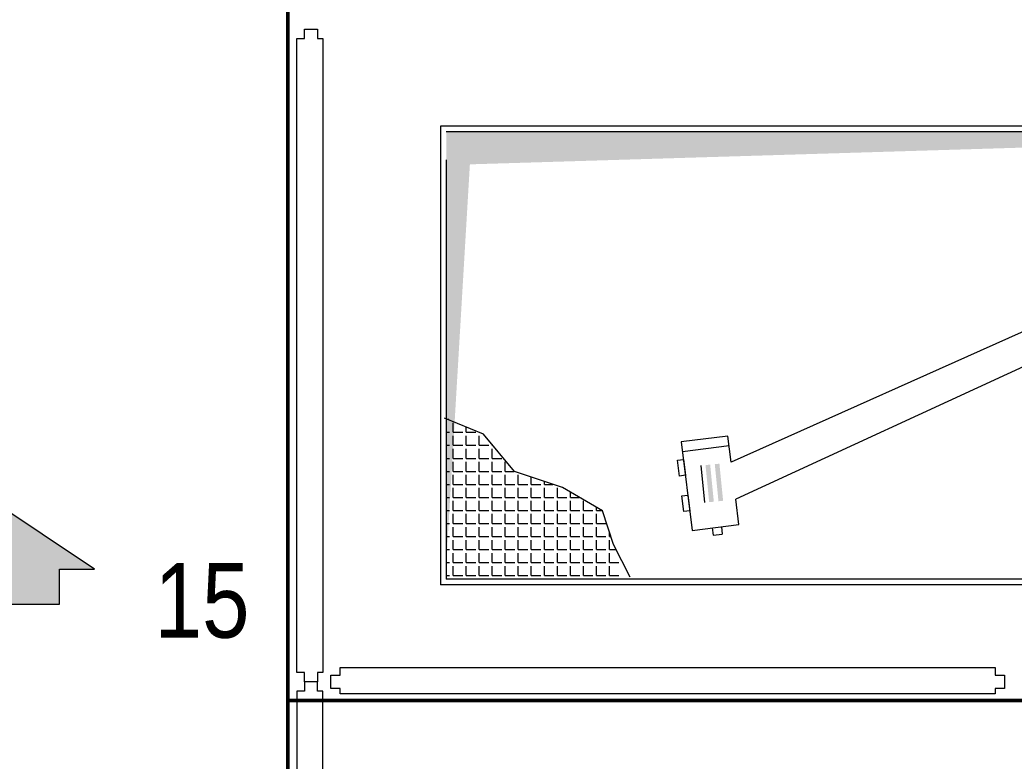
# Model space of a CAD drawing. Header units: metres. Extents: x -13621 to 152406, y -16073 to 22221.
# Drawn here: x 3516 to 4050, y 5198 to 5595 of the extents above; entities that cross this region are included whole.
import ezdxf
from ezdxf.enums import TextEntityAlignment as Align

# ---------------------------------------------------------------- set-up
doc = ezdxf.new("R2010")
doc.units = ezdxf.units.M
doc.header["$LTSCALE"] = 100
doc.header["$MEASUREMENT"] = 0
doc.linetypes.add('DOT2', pattern=[0.125, 0, -0.125])
doc.linetypes.add('HIDDEN', pattern=[0.375, 0.25, -0.125])
doc.layers.get('0').update_dxf_attribs({"color": 9, "lineweight": 9})
for name, color, linetype, lineweight in [('06D', 9, 'Continuous', 9), ('20', 9, 'DOT2', 9), ('21', 9, 'Continuous', 9)]:
    doc.layers.add(name, color=color, linetype=linetype, lineweight=lineweight)
doc.styles.add('MuuM_TEXT-STANDART', font='ARIALN.TTF')

# ---------------------------------------------------------------- blocks, each defined once
blk = doc.blocks.new('p-işyeri')
at = {"color": 0, "const_width": 2}
blk.add_lwpolyline([(200, 0), (200, 700), (-200, 700), (-200, 0)], close=True, dxfattribs=at)
blk = doc.blocks.new('p-mekanik_boyahane_mahal15')
h = blk.add_hatch(color=256)
h.paths.add_polyline_path([(146.57, 44.61), (144.08, 44.36), (142.11, 64.26), (144.6, 64.51)])
h.paths.add_polyline_path([(151.54, 45.1), (149.06, 44.85), (147.09, 64.76), (149.57, 65)])
h = blk.add_hatch(color=256)
h.paths.add_polyline_path([(146.57, 44.61), (144.08, 44.36), (142.11, 64.26), (144.6, 64.51)])
h.paths.add_polyline_path([(151.54, 45.1), (149.06, 44.85), (147.09, 64.76), (149.57, 65)])
for p, q in [((596, 246), (0, 246)), ((0, 246), (0, 0)), ((593, 243), (3, 243)), ((3, 228), (3, 3)), ((392.83, 171.71), (155.84, 65.75)), ((392.83, 171.71), (155.84, 65.75)), ((385.66, 150.83), (158.31, 45.9)), ((385.66, 150.83), (158.31, 45.9)), ((22.94, 80.88), (2.03, 89.46)), ((3.03, 88.82), (4.5, 88.82)), ((6.76, 81.84), (6.76, 86.91)), ((3.03, 81.84), (4.86, 81.84)), ((6.76, 81.84), (11.84, 81.84)), ((13.75, 81.84), (13.75, 84.84)), ((13.75, 81.84), (18.83, 81.84)), ((39.65, 60.73), (22.94, 80.88)), ((3.03, 74.85), (4.86, 74.85)), ((6.76, 74.85), (6.76, 79.93)), ((6.76, 74.85), (11.84, 74.85)), ((13.75, 74.85), (13.75, 79.93)), ((13.75, 74.85), (18.83, 74.85)), ((20.73, 74.85), (20.73, 79.93)), ((20.73, 74.85), (25.81, 74.85)), ((27.72, 74.85), (27.72, 75.12)), ((27.72, 74.85), (27.94, 74.85)), ((154.08, 79.81), (129.06, 76.7)), ((154.08, 79.81), (129.06, 76.7)), ((129.06, 76.7), (134.96, 29.25)), ((129.06, 76.7), (134.96, 29.25)), ((155.84, 65.75), (154.08, 79.81)), ((155.84, 65.75), (154.08, 79.81)), ((6.76, 67.87), (6.76, 72.94)), ((13.75, 67.87), (13.75, 72.94)), ((20.73, 67.87), (20.73, 72.94)), ((27.72, 67.87), (27.72, 72.94)), ((154.74, 74.51), (129.72, 71.4)), ((154.74, 74.51), (129.72, 71.4)), ((3.03, 67.87), (4.86, 67.87)), ((6.76, 67.87), (11.84, 67.87)), ((6.76, 60.88), (6.76, 65.96)), ((13.75, 67.87), (18.83, 67.87)), ((13.75, 60.88), (13.75, 65.96)), ((20.73, 67.87), (25.81, 67.87)), ((20.73, 60.88), (20.73, 65.96)), ((27.72, 67.87), (32.8, 67.87)), ((27.72, 60.88), (27.72, 65.96)), ((34.7, 60.88), (34.7, 65.96)), ((139.62, 64.02), (141.59, 44.11)), ((139.62, 64.02), (141.59, 44.11)), ((3.03, 60.88), (4.86, 60.88)), ((6.76, 60.88), (11.84, 60.88)), ((6.76, 53.9), (6.76, 58.98)), ((13.75, 60.88), (18.83, 60.88)), ((13.75, 53.9), (13.75, 58.98)), ((20.73, 60.88), (25.81, 60.88)), ((20.73, 53.9), (20.73, 58.98)), ((27.72, 60.88), (32.8, 60.88)), ((27.72, 53.9), (27.72, 58.98)), ((34.7, 60.88), (39.53, 60.88)), ((34.7, 53.9), (34.7, 58.98)), ((65.37, 52.16), (39.65, 60.73)), ((41.69, 53.9), (41.69, 58.98)), ((3.03, 53.9), (4.86, 53.9)), ((6.76, 53.9), (11.84, 53.9)), ((13.75, 53.9), (18.83, 53.9)), ((20.73, 53.9), (25.81, 53.9)), ((27.72, 53.9), (32.8, 53.9)), ((34.7, 53.9), (39.78, 53.9)), ((41.69, 53.9), (46.77, 53.9)), ((48.67, 53.9), (48.67, 57.73)), ((48.67, 53.9), (53.75, 53.9)), ((55.66, 53.9), (55.66, 55.4)), ((55.66, 53.9), (60.16, 53.9)), ((6.76, 46.91), (6.76, 51.99)), ((13.75, 46.91), (13.75, 51.99)), ((20.73, 46.91), (20.73, 51.99)), ((27.72, 46.91), (27.72, 51.99)), ((34.7, 46.91), (34.7, 51.99)), ((41.69, 46.91), (41.69, 51.99)), ((48.67, 46.91), (48.67, 51.99)), ((55.66, 46.91), (55.66, 51.99)), ((62.64, 46.91), (62.64, 51.99)), ((86.8, 39.73), (65.37, 52.16)), ((69.63, 46.91), (69.63, 49.69)), ((3.03, 46.91), (4.86, 46.91)), ((6.76, 46.91), (11.84, 46.91)), ((6.76, 39.92), (6.76, 45.01)), ((13.75, 46.91), (18.83, 46.91)), ((13.75, 39.92), (13.75, 45.01)), ((20.73, 46.91), (25.81, 46.91)), ((20.73, 39.92), (20.73, 45.01)), ((27.72, 46.91), (32.8, 46.91)), ((27.72, 39.92), (27.72, 45.01)), ((34.7, 46.91), (39.78, 46.91)), ((34.7, 39.92), (34.7, 45.01)), ((41.69, 46.91), (46.77, 46.91)), ((41.69, 39.92), (41.69, 45.01)), ((48.67, 46.91), (53.75, 46.91)), ((48.67, 39.92), (48.67, 45.01)), ((55.66, 46.91), (60.74, 46.91)), ((55.66, 39.92), (55.66, 45.01)), ((62.64, 46.91), (67.72, 46.91)), ((62.64, 39.92), (62.64, 45.01)), ((69.63, 46.91), (74.41, 46.91)), ((69.63, 39.92), (69.63, 45.01)), ((76.61, 39.92), (76.61, 45.01)), ((159.99, 32.36), (158.31, 45.9)), ((159.99, 32.36), (158.31, 45.9)), ((3.03, 39.92), (4.86, 39.92)), ((6.76, 39.92), (11.84, 39.92)), ((6.76, 32.94), (6.76, 38.02)), ((13.75, 39.92), (18.83, 39.92)), ((13.75, 32.94), (13.75, 38.02)), ((20.73, 39.92), (25.81, 39.92)), ((20.73, 32.94), (20.73, 38.02)), ((27.72, 39.92), (32.8, 39.92)), ((27.72, 32.94), (27.72, 38.02)), ((34.7, 39.92), (39.78, 39.92)), ((34.7, 32.94), (34.7, 38.02)), ((41.69, 39.92), (46.77, 39.92)), ((41.69, 32.94), (41.69, 38.02)), ((48.67, 39.92), (53.75, 39.92)), ((48.67, 32.94), (48.67, 38.02)), ((55.66, 39.92), (60.74, 39.92)), ((55.66, 32.94), (55.66, 38.02)), ((62.64, 39.92), (67.72, 39.92)), ((62.64, 32.94), (62.64, 38.02)), ((69.63, 39.92), (74.71, 39.92)), ((69.63, 32.94), (69.63, 38.02)), ((76.61, 39.92), (81.69, 39.92)), ((76.61, 32.94), (76.61, 38.02)), ((83.6, 39.92), (83.6, 41.58)), ((83.6, 39.92), (86.45, 39.92)), ((83.6, 32.94), (83.6, 38.02)), ((92.8, 21.72), (86.8, 39.73)), ((3.03, 32.94), (4.86, 32.94)), ((6.76, 32.94), (11.84, 32.94)), ((13.75, 32.94), (18.83, 32.94)), ((20.73, 32.94), (25.81, 32.94)), ((27.72, 32.94), (32.8, 32.94)), ((34.7, 32.94), (39.78, 32.94)), ((41.69, 32.94), (46.77, 32.94)), ((48.67, 32.94), (53.75, 32.94)), ((55.66, 32.94), (60.74, 32.94)), ((62.64, 32.94), (67.72, 32.94)), ((69.63, 32.94), (74.71, 32.94)), ((76.61, 32.94), (81.69, 32.94)), ((83.6, 32.94), (88.68, 32.94)), ((134.96, 29.25), (159.99, 32.36)), ((134.96, 29.25), (159.99, 32.36)), ((6.76, 25.95), (6.76, 31.04)), ((13.75, 25.95), (13.75, 31.04)), ((20.73, 25.95), (20.73, 31.04)), ((27.72, 25.95), (27.72, 31.04)), ((34.7, 25.95), (34.7, 31.04)), ((41.69, 25.95), (41.69, 31.04)), ((48.67, 25.95), (48.67, 31.04)), ((55.66, 25.95), (55.66, 31.04)), ((62.64, 25.95), (62.64, 31.04)), ((69.63, 25.95), (69.63, 31.04)), ((76.61, 25.95), (76.61, 31.04)), ((83.6, 25.95), (83.6, 31.04)), ((90.58, 25.95), (90.58, 28.37)), ((145.71, 30.59), (146.2, 26.63)), ((145.71, 30.59), (146.2, 26.63)), ((146.2, 26.63), (151.13, 27.24)), ((146.2, 26.63), (151.13, 27.24)), ((150.64, 31.2), (151.13, 27.24)), ((150.64, 31.2), (151.13, 27.24)), ((3.03, 25.95), (4.86, 25.95)), ((6.76, 25.95), (11.84, 25.95)), ((6.76, 18.97), (6.76, 24.05)), ((13.75, 25.95), (18.83, 25.95)), ((13.75, 18.97), (13.75, 24.05)), ((20.73, 25.95), (25.81, 25.95)), ((20.73, 18.97), (20.73, 24.05)), ((27.72, 25.95), (32.8, 25.95)), ((27.72, 18.97), (27.72, 24.05)), ((34.7, 25.95), (39.78, 25.95)), ((34.7, 18.97), (34.7, 24.05)), ((41.69, 25.95), (46.77, 25.95)), ((41.69, 18.97), (41.69, 24.05)), ((48.67, 25.95), (53.75, 25.95)), ((48.67, 18.97), (48.67, 24.05)), ((55.66, 25.95), (60.74, 25.95)), ((55.66, 18.97), (55.66, 24.05)), ((62.64, 25.95), (67.72, 25.95)), ((62.64, 18.97), (62.64, 24.05)), ((69.63, 25.95), (74.71, 25.95)), ((69.63, 18.97), (69.63, 24.05)), ((76.61, 25.95), (81.69, 25.95)), ((76.61, 18.97), (76.61, 24.05)), ((83.6, 25.95), (88.68, 25.95)), ((83.6, 18.97), (83.6, 24.05)), ((90.58, 25.95), (91.39, 25.95)), ((90.58, 18.97), (90.58, 24.05)), ((101.72, 4.09), (92.8, 21.72)), ((3.03, 18.97), (4.86, 18.97)), ((6.76, 18.97), (11.84, 18.97)), ((6.76, 11.99), (6.76, 17.07)), ((13.75, 18.97), (18.83, 18.97)), ((13.75, 11.99), (13.75, 17.07)), ((20.73, 18.97), (25.81, 18.97)), ((20.73, 11.99), (20.73, 17.07)), ((27.72, 18.97), (32.8, 18.97)), ((27.72, 11.99), (27.72, 17.07)), ((34.7, 18.97), (39.78, 18.97)), ((34.7, 11.99), (34.7, 17.07)), ((41.69, 18.97), (46.77, 18.97)), ((41.69, 11.99), (41.69, 17.07)), ((48.67, 18.97), (53.75, 18.97)), ((48.67, 11.99), (48.67, 17.07)), ((55.66, 18.97), (60.74, 18.97)), ((55.66, 11.99), (55.66, 17.07)), ((62.64, 18.97), (67.72, 18.97)), ((62.64, 11.99), (62.64, 17.07)), ((69.63, 18.97), (74.71, 18.97)), ((69.63, 11.99), (69.63, 17.07)), ((76.61, 18.97), (81.69, 18.97)), ((76.61, 11.99), (76.61, 17.07)), ((83.6, 18.97), (88.68, 18.97)), ((83.6, 11.99), (83.6, 17.07)), ((90.58, 18.97), (94.26, 18.97)), ((90.58, 11.99), (90.58, 17.07)), ((3.03, 11.99), (4.86, 11.99)), ((6.76, 11.99), (11.84, 11.99)), ((13.75, 11.99), (18.83, 11.99)), ((20.73, 11.99), (25.81, 11.99)), ((27.72, 11.99), (32.8, 11.99)), ((34.7, 11.99), (39.78, 11.99)), ((41.69, 11.99), (46.77, 11.99)), ((48.67, 11.99), (53.75, 11.99)), ((55.66, 11.99), (60.74, 11.99)), ((62.64, 11.99), (67.72, 11.99)), ((69.63, 11.99), (74.71, 11.99)), ((76.61, 11.99), (81.69, 11.99)), ((83.6, 11.99), (88.68, 11.99)), ((90.58, 11.99), (95.66, 11.99)), ((6.76, 5), (6.76, 10.08)), ((13.75, 5), (13.75, 10.08)), ((20.73, 5), (20.73, 10.08)), ((27.72, 5), (27.72, 10.08)), ((34.7, 5), (34.7, 10.08)), ((41.69, 5), (41.69, 10.08)), ((48.67, 5), (48.67, 10.08)), ((55.66, 5), (55.66, 10.08)), ((62.64, 5), (62.64, 10.08)), ((69.63, 5), (69.63, 10.08)), ((76.61, 5), (76.61, 10.08)), ((83.6, 5), (83.6, 10.08)), ((90.58, 5), (90.58, 10.08)), ((3.03, 5), (4.86, 5)), ((6.76, 5), (11.84, 5)), ((13.75, 5), (18.83, 5)), ((20.73, 5), (25.81, 5)), ((27.72, 5), (32.8, 5)), ((34.7, 5), (39.78, 5)), ((41.69, 5), (46.77, 5)), ((48.67, 5), (53.75, 5)), ((55.66, 5), (60.74, 5)), ((62.64, 5), (67.72, 5)), ((69.63, 5), (74.71, 5)), ((76.61, 5), (81.69, 5)), ((83.6, 5), (88.68, 5)), ((90.58, 5), (95.66, 5))]:
    blk.add_line(p, q)
for points in [[(593, 243), (593, 3), (542.11, 3), (593, 3), (3, 3)], [(596, 3), (596, 0), (0, 0)]]:
    blk.add_lwpolyline(points)
for points in [[(130.24, 67.2), (131.29, 58.76), (128.16, 58.37), (127.11, 66.81)], [(130.24, 67.2), (131.29, 58.76), (128.16, 58.37), (127.11, 66.81)], [(132.61, 48.16), (133.66, 39.72), (130.53, 39.33), (129.48, 47.77)], [(132.61, 48.16), (133.66, 39.72), (130.53, 39.33), (129.48, 47.77)]]:
    blk.add_lwpolyline(points, close=True)
blk.add_solid([(593, 243), (3, 243), (15.71, 225.53), (3, 11)])
blk = doc.blocks.new('0_arrow1')
blk.add_hatch(color=254).paths.add_polyline_path([(0, 0), (-22.5, -15), (-15, -15), (-15, -22.5), (15, -22.5), (15, -15), (22.5, -15)])
at = {"linetype": 'ByBlock', "lineweight": -2}
blk.add_lwpolyline([(15, -22.5), (-15, -22.5), (-15, -15), (-22.5, -15), (0, 0), (22.5, -15), (15, -15)], close=True, dxfattribs=at)
blk.add_point((0, 0))
blk = doc.blocks.new('2.bod.Mimari')
at = {"layer": '06D'}
for points in [[(3669.01, -3390), (3669.01, -3385), (3664.87, -3385), (3664.87, -3045), (3669.01, -3045), (3669.01, -3040), (3676.01, -3040), (3676.01, -3045), (3678.87, -3045), (3678.87, -3385), (3676.01, -3385), (3676.01, -3390)], [(3683.11, -3386.5), (3688.11, -3386.5), (3688.11, -3382.36), (4039.53, -3382.36), (4039.53, -3386.5), (4044.53, -3386.5), (4044.53, -3393.5), (4039.53, -3393.5), (4039.53, -3396.36), (3688.11, -3396.36), (3688.11, -3393.5), (3683.11, -3393.5)], [(3669.01, -3390), (3669.01, -3395), (3664.87, -3395), (3664.87, -3745), (3669.01, -3745), (3669.01, -3750), (3676.01, -3750), (3676.01, -3745), (3678.87, -3745), (3678.87, -3395), (3676.01, -3395), (3676.01, -3390)]]:
    blk.add_lwpolyline(points, close=True, dxfattribs=at)
at = {"layer": '20', "color": 251, "linetype": 'HIDDEN'}
blk.add_lwpolyline([(3660, -3750), (3740, -3750), (3740, -3815), (4380, -3815), (4380, -3030), (4360, -3030), (4360, -2175), (3740, -2175), (3740, -2240), (3660, -2240), (3660, -2865), (3740, -2865), (3740, -3030), (3660, -3030)], close=True, dxfattribs=at)
at = {"layer": '06D', "color": 89, "linetype": 'HIDDEN', "true_color": 0x2e4d23, "rotation": 90}
for p in [(4360, -3200), (4360, -3600)]:
    blk.add_blockref('p-işyeri', p, dxfattribs=at)
at = {"layer": '06D'}
blk.add_blockref('p-mekanik_boyahane_mahal15', (3742, -3338), dxfattribs=at)
at = {"layer": '06D', "xscale": -2.5, "yscale": 2.5, "zscale": 2.5}
blk.add_blockref('0_arrow1', (3500, -3292.04), dxfattribs=at)
at = {"layer": '21', "style": 'MuuM_TEXT-STANDART'}
blk.add_text('15', height=40, dxfattribs=at).set_placement((3639.5, -3378.33), align=Align.BOTTOM_RIGHT)

msp = doc.modelspace()

# ---------------------------------------------------------------- block references
msp.add_blockref('2.bod.Mimari', (0, 8630))

doc.saveas('drawing.dxf')
